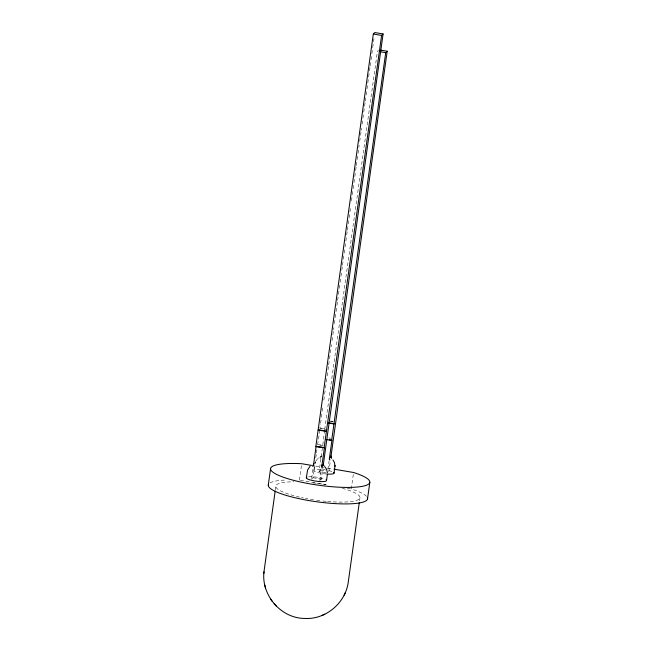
<?xml version="1.0" encoding="UTF-8"?>
<svg xmlns="http://www.w3.org/2000/svg" width="651" height="651" viewBox="0 0 651 651"><rect width="100%" height="100%" fill="white"/><g stroke="black" fill="none" stroke-linecap="round" stroke-linejoin="round"><path stroke-width="0.49" stroke-dasharray="3.25 2.44" d="M275.308 490.097L275.861 486.094M299.403 480.194L301.69 463.707M311.683 478.233L313.204 467.223M313.88 470.315L314.303 467.304M311.544 479.209L313.033 477.744L314.832 464.749M314.938 463.984L315.247 461.754M315.8 457.759L316.362 453.763M316.5 452.762L316.915 449.76M327.258 429.522L319.893 428.277L320.455 424.249M320.593 423.24L321.293 418.211M321.431 417.201L322.131 412.164M322.269 411.155L322.969 406.126M323.807 400.08L324.507 395.051M324.646 394.042L325.345 389.005M325.484 387.996L326.184 382.967M326.322 381.958L327.022 376.921M327.16 375.92L327.86 370.883M327.998 369.874L328.56 365.846M328.698 364.837L329.398 359.808M329.536 358.799L330.236 353.762M330.374 352.761L331.074 347.724M331.213 346.714L331.489 344.704M332.051 340.676L332.751 335.639M332.889 334.63L333.45 330.602M333.589 329.601L333.865 327.583M334.427 323.555L335.127 318.518M335.265 317.517L335.965 312.48M336.103 311.471L336.803 306.434M336.941 305.433L337.503 301.405M337.641 300.396L338.341 295.359M338.479 294.358L339.179 289.321M339.317 288.312L340.017 283.275M340.156 282.274L340.855 277.236M340.994 276.227L341.694 271.198M341.832 270.189L342.393 266.161M342.532 265.152L343.232 260.115M343.37 259.114L344.07 254.077M344.208 253.068L344.908 248.039M345.046 247.03L345.746 241.993M345.884 240.984L346.584 235.955M346.723 234.946L347.276 230.918M347.422 229.909L348.114 224.872M348.261 223.871L348.96 218.834M349.099 217.825L349.799 212.796M349.937 211.787L350.637 206.749M351.475 200.711L352.167 195.674M352.313 194.665L353.005 189.636M353.151 188.627L353.843 183.59M353.989 182.581L354.689 177.552M354.828 176.543L355.527 171.506M355.666 170.497L356.219 166.477M356.366 165.468L357.057 160.431M357.204 159.422L357.895 154.393M358.042 153.384L358.734 148.347M358.88 147.338L359.157 145.328M359.718 141.3L360.41 136.262M360.556 135.262L361.11 131.233M361.256 130.224L361.533 128.206M362.094 124.178L362.786 119.149M362.933 118.14L363.624 113.103M363.771 112.102L364.462 107.065M364.609 106.056L365.162 102.028M365.301 101.019L366 95.99M366.139 94.981L366.839 89.944M366.985 88.935L367.677 83.906M367.823 82.897L368.515 77.86M368.661 76.859L369.353 71.822M369.499 70.813L370.053 66.784M370.191 65.775L370.891 60.746M371.029 59.737L371.729 54.7M371.867 53.699L372.567 48.662M372.706 47.653L373.405 42.616M373.552 41.615L373.967 38.588M323.124 445.699L317.607 444.763L320.194 427.984L325.712 428.919M324.58 430.335L322.701 445.764M324.719 429.367L377.434 51.291L378.426 50.306M326.452 472.992L319.088 471.747L322.554 446.765M319.088 471.747L320.577 470.282L320.853 468.281M319.828 480.617L321.488 468.622M320.325 480.129L321.309 479.144L322.815 468.329M327.917 469.216L329.04 461.16M328.861 471.682L330.244 461.689M366.489 496.347A50.094 9.903 7.9 0 0 351.28 488.982L353.436 473.464M359.547 500.798L359.962 497.795M314.889 463.406L315.336 462.023M320.984 456.571L321.488 455.993L321.008 456.994M315.702 461.225L317.639 458.695L321.016 456.546M320.015 458.719L320.74 457.563A3.849 3.035 -67.1 0 0 321.293 456.017M318.632 457.897L318.217 458.206M330.496 420.985L333.263 421.457M330.203 421.278L332.962 421.75M328.836 437.928L330.675 438.237M317.9 444.47L323.425 445.406M315.662 466.075L323.637 467.426M327.632 468.102L333.613 469.119M320.577 470.282L325.175 471.055M313.033 477.744L321.309 479.144M300.404 480.365L327.339 484.93A42.453 8.39 7.9 0 0 323.986 484.368M347.292 488.307L351.28 488.982M326.436 474.018A10.188 2.01 7.9 0 1 313.888 470.47A10.188 2.01 7.9 0 1 325.508 469.908M328.828 470.583A10.188 2.01 7.9 0 1 332.734 471.869M308.55 476.857A10.188 2.01 7.9 0 1 325.427 479.453M315.198 462.161A3.849 2.238 89.6 0 1 314.938 463.073M342.328 488.291A42.453 8.39 7.9 0 1 359.116 499.138A42.453 8.39 7.9 0 1 326.81 501.4M326.127 501.335A42.453 8.39 7.9 0 1 320.585 500.741M319.885 500.66A42.453 8.39 7.9 0 1 314.295 499.895M313.603 499.789A42.453 8.39 7.9 0 1 305.392 498.357M303.407 497.95A42.453 8.39 7.9 0 1 301.454 497.535M299.55 497.112A42.453 8.39 7.9 0 1 293.886 481.781M313.001 482.871A42.453 8.39 7.9 0 1 323.303 484.254M270.124 482.863A50.094 9.903 7.9 0 1 285.211 480.064M321.366 456.172L321.057 456.831L321.342 456.221"/><path stroke-width="0.98" d="M334.069 473.114L334.98 466.1M334.988 465.799L334.394 462.519L332.905 459.907M334.98 466.238L334.988 465.66M275.17 491.098L264.2 570.17C260.254 594.078 280.386 618.409 304.806 618.442C325.931 619.687 345.73 602.728 348.293 581.888L359.262 502.8M264.021 571.765L263.883 573.433M268.293 485.044L270.58 468.557M306.336 477.777L307.581 470.03L310.088 466.165M315.825 446.529L324.401 447.636L315.825 446.529L373.316 34.023L374.805 32.55L383.089 33.95L323.221 465.384M313.351 466.222L316.117 446.236M324.1 447.929L381.6 35.423L383.089 33.95M321.732 466.848L324.401 447.636M326.135 439.531L331.652 440.467L385.717 52.69L387.199 51.226L380.762 50.135M329.284 459.386L331.945 440.174L329.186 439.71M326.517 480.584L327.355 474.555M330.798 457.694L387.199 51.226M367.522 498.878L369.817 482.391M344.102 595.226L345.266 592.744M312.464 466.181L313.196 465.026A3.849 3.035 -67.1 0 0 313.741 463.488M322.033 615.423L324.841 614.194M373.316 34.023L381.6 35.423M380.192 51.755L385.717 52.69M328.714 422.751L334.24 423.687M328.421 423.044L333.939 423.98M318.404 429.75L326.688 431.149M318.111 430.042L326.395 431.442M311.666 465.4L301.69 463.707A50.094 9.903 7.9 0 0 277.44 474.823A50.094 9.903 7.9 0 0 351.532 487.371A50.094 9.903 7.9 0 0 353.566 472.496L334.614 469.281M324.629 466.564L326.509 469.176L327.42 472.683M274.112 603.778L276.203 606.008M270.466 598.871L272.199 601.386M331.465 458.434L331.025 456.774A3.222 2.547 -67.1 0 1 331.042 455.952M323.913 465.896L323.474 464.236A3.222 2.547 -67.1 0 1 323.49 463.414M264.762 585.078L265.494 587.918M329.748 460.135L329.504 458.271A3.222 1.872 89.6 0 1 329.552 457.425M322.196 467.597L321.96 465.734A3.222 1.872 89.6 0 1 322.009 464.887M333.703 472.463A10.188 2.01 7.9 0 1 326.924 474.05M326.379 480.161A10.188 2.01 7.9 0 1 315.645 481.097A10.188 2.01 7.9 0 1 306.865 477.248M367.457 497.909A50.094 9.903 7.9 0 1 317.55 501.88A50.094 9.903 7.9 0 1 268.424 484.564"/></g></svg>
